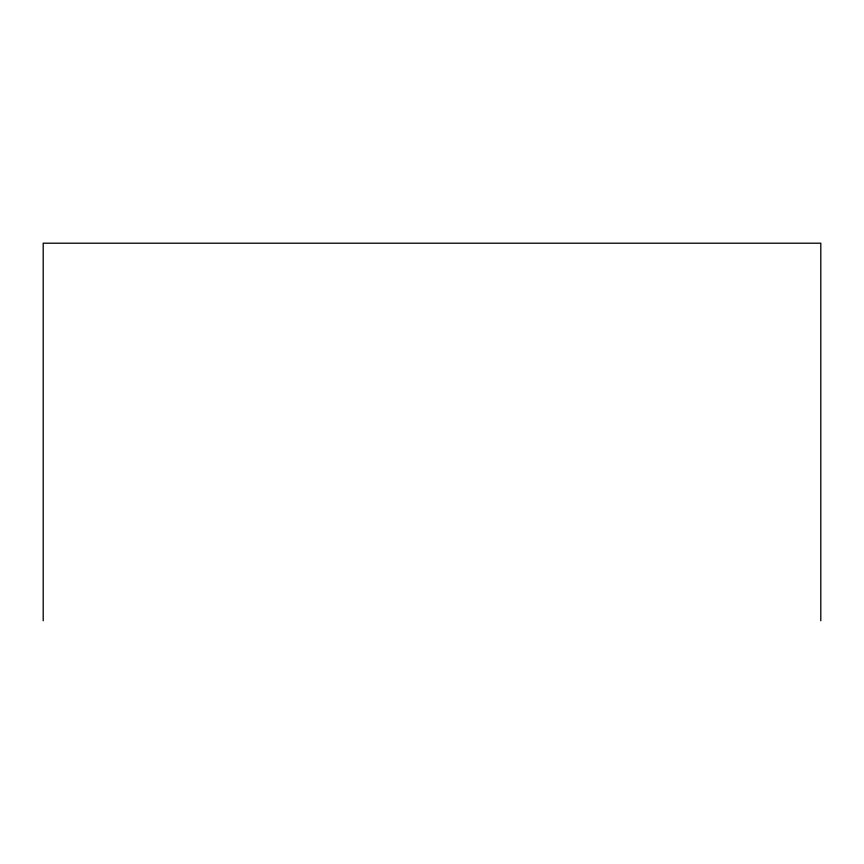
<?xml version="1.0" encoding="UTF-8"?>
<svg xmlns="http://www.w3.org/2000/svg" width="864" height="864" viewBox="0 0 864 864"><rect width="100%" height="100%" fill="white"/><g stroke="black" fill="none" stroke-linecap="round" stroke-linejoin="round"><path stroke-width="1.3" d="M820.8 620.795L820.8 243.205L43.2 243.205L43.2 620.795"/></g></svg>
